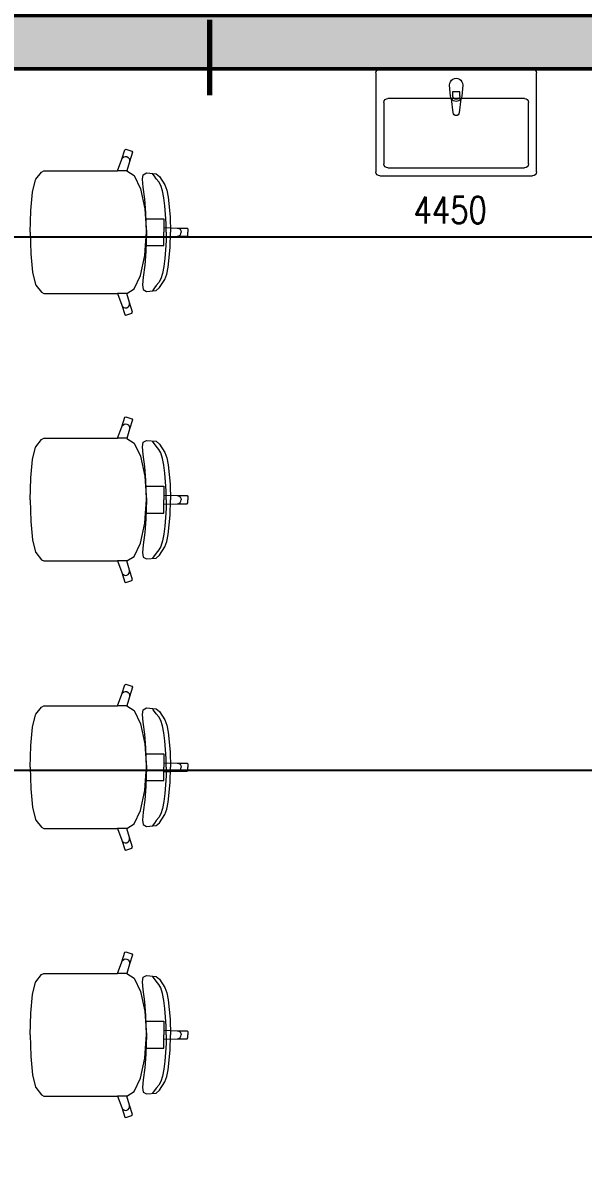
# Model space of a CAD drawing. Header units: millimetres. Extents: x 89194 to 559352, y -753138 to -204019.
# Drawn here: x 337626 to 339721, y -488105 to -483867 of the extents above; entities that cross this region are included whole.
import ezdxf

# ---------------------------------------------------------------- set-up
doc = ezdxf.new("R2010")
doc.units = ezdxf.units.MM
doc.header["$LTSCALE"] = 400
doc.header["$PDMODE"] = 3
doc.linetypes.add('Čerchovaná', pattern=[1340.555525, 705.555534, -352.777767, 0, -282.222223])
for name, color, linetype, lineweight in [('RG_koty', 7, 'Continuous', 9), ('RG_nábytek', 32, 'Continuous', 9), ('RG_velmi tlustá', 5, 'Continuous', 70), ('RG_zařízováky', 4, 'Continuous', 9), ('RG_zdivo nové', 1, 'Continuous', 50), ('RG_šrafy', 253, 'Continuous', 9)]:
    doc.layers.add(name, color=color, linetype=linetype, lineweight=lineweight)
doc.styles.add('Koty', font='romans.shx', dxfattribs={"width": 0.8})
doc.dimstyles.new('RG_50_vnitřní', dxfattribs={"dimscale": 50, "dimtxt": 2, "dimasz": 1.6, "dimexe": 1.15, "dimexo": 0, "dimgap": 1, "dimtad": 1, "dimdec": 0, "dimrnd": 5, "dimzin": 0, "dimdsep": 46, "dimtxsty": 'Koty', "dimblk1": 'OBLIQUE', "dimblk2": 'OBLIQUE', "dimsah": 1, "dimcen": 0.09, "dimclrd": 256, "dimclre": 256, "dimclrt": 2, "dimazin": 0, "dimtfac": 1, "dimtdec": 0, "dimtmove": 2, "dimatfit": 3, "dimfxl": 1.15, "dimfxlon": 1, "dimtolj": 1, "dimtzin": 0, "dimarcsym": 0})

# ---------------------------------------------------------------- blocks, each defined once
blk = doc.blocks.new('nabytek_velka_ucebna')
at = {"layer": 'RG_nábytek'}
for p, q in [((470001.9, -443694.1), (470013.3, -443658.7)), ((470013.3, -443658.7), (470017.1, -443656.8)), ((470017.1, -443656.8), (470039.8, -443664.2)), ((470041.8, -443668), (470030.4, -443703.5)), ((470039.8, -443664.2), (470041.8, -443668)), ((469986.2, -443737.5), (470001.9, -443694.1)), ((470001.9, -443694.1), (470004.8, -443689)), ((470004.8, -443689), (470009.3, -443685.3)), ((470009.3, -443685.3), (470015, -443683.7)), ((470015, -443683.7), (470020.8, -443684.4)), ((470030.4, -443703.5), (470020.7, -443737.6)), ((470020.8, -443684.4), (470025.8, -443687.3)), ((470025.8, -443687.3), (470029.5, -443691.9)), ((470029.5, -443691.9), (470031, -443697.6)), ((470031, -443697.6), (470030.4, -443703.5)), ((469680.2, -443768.9), (469701.4, -443742)), ((469701.4, -443742), (469710, -443737.5)), ((469710, -443737.5), (469741, -443737.5)), ((469741, -443737.5), (469777.1, -443737.5)), ((469777.1, -443737.5), (469986.2, -443737.5)), ((470020.5, -443737.5), (469986.2, -443737.5)), ((470020.5, -443737.5), (470020.7, -443737.6)), ((470020.7, -443737.6), (470048.5, -443755)), ((470048.5, -443755), (470072.3, -443804.7)), ((470079, -443769.3), (470082.1, -443752.1)), ((470082.1, -443752.1), (470093.6, -443745.4)), ((470093.6, -443745.4), (470129.7, -443748.7)), ((470119.2, -443751.8), (470116.5, -443748)), ((470124.3, -443758), (470119.2, -443751.8)), ((470130.5, -443767.1), (470124.3, -443758)), ((470129.7, -443748.7), (470142.9, -443759.2)), ((470140.5, -443778.8), (470130.5, -443767.1)), ((470142.9, -443759.2), (470163, -443790.2)), ((469668.7, -443816.9), (469679.4, -443771)), ((469679.4, -443771), (469680.2, -443768.9)), ((470072.3, -443804.7), (470088.2, -443879)), ((470081.6, -443798.2), (470079, -443769.3)), ((470087.5, -443843.5), (470081.6, -443798.2)), ((470148.2, -443792), (470140.5, -443778.8)), ((470154.5, -443812.3), (470148.2, -443792)), ((470163, -443790.2), (470170.2, -443810.2)), ((469661.5, -443885.7), (469668.7, -443816.9)), ((470092.1, -443894.5), (470087.5, -443843.5)), ((470159.4, -443838.3), (470154.5, -443812.3)), ((470163.1, -443868.2), (470159.4, -443838.3)), ((470170.2, -443810.2), (470175, -443836.1)), ((470175, -443836.1), (470182, -443909.3)), ((469659, -443966.8), (469661.4, -443886.7)), ((469661.4, -443886.7), (469661.5, -443885.7)), ((470088.2, -443879), (470090.6, -443916.5)), ((470094.4, -443966.8), (470092.1, -443894.5)), ((470165.7, -443900.7), (470163.1, -443868.2)), ((470090.6, -443916.5), (470093.8, -443966.8)), ((470090.6, -443916.5), (470129.3, -443916.5)), ((470129.3, -443916.5), (470159.2, -443916.5)), ((470159.2, -443916.5), (470159.2, -443949.9)), ((470167.1, -443934.1), (470165.7, -443900.7)), ((470167.6, -443966.8), (470167.1, -443934.1)), ((470182, -443909.3), (470184.2, -443966.8)), ((469659, -443966.8), (469661.4, -444046.8)), ((470090.6, -444017.1), (470093.8, -443966.8)), ((470094.4, -443966.8), (470092.1, -444039.1)), ((470159.2, -443949.9), (470159.2, -443966.8)), ((470159.2, -443949.9), (470209.1, -443951.7)), ((470159.2, -443983.7), (470159.2, -443966.8)), ((470167.6, -443966.8), (470167.1, -443999.5)), ((470182, -444024.3), (470184.2, -443966.8)), ((470209.1, -443951.7), (470214.8, -443952.8)), ((470209.1, -443951.7), (470246, -443951.7)), ((470214.8, -443952.8), (470219.6, -443956.1)), ((470214.8, -443980.7), (470219.6, -443977.5)), ((470219.6, -443956.1), (470222.9, -443961)), ((470219.6, -443977.5), (470222.9, -443972.6)), ((470222.9, -443961), (470224, -443966.8)), ((470222.9, -443972.6), (470224, -443966.8)), ((470246, -443951.7), (470249, -443954.7)), ((470246, -443981.9), (470249, -443978.9)), ((470249, -443954.7), (470249, -443966.8)), ((470249, -443978.9), (470249, -443966.8)), ((470088.2, -444054.5), (470090.6, -444017.1)), ((470090.6, -444017.1), (470129.3, -444017.1)), ((470129.3, -444017.1), (470159.2, -444017.1)), ((470159.2, -443983.7), (470209.1, -443981.9)), ((470159.2, -444017.1), (470159.2, -443983.7)), ((470167.1, -443999.5), (470165.7, -444032.9)), ((470209.1, -443981.9), (470214.8, -443980.7)), ((470209.1, -443981.9), (470246, -443981.9)), ((469661.4, -444046.8), (469661.5, -444047.9)), ((469661.5, -444047.9), (469668.7, -444116.6)), ((470072.3, -444128.9), (470088.2, -444054.5)), ((470092.1, -444039.1), (470087.5, -444090)), ((470165.7, -444032.9), (470163.1, -444065.3)), ((470175, -444097.5), (470182, -444024.3)), ((470087.5, -444090), (470081.6, -444135.3)), ((470159.4, -444095.3), (470154.5, -444121.2)), ((470163.1, -444065.3), (470159.4, -444095.3)), ((470170.2, -444123.4), (470175, -444097.5)), ((469668.7, -444116.6), (469679.4, -444162.6)), ((470048.5, -444178.6), (470072.3, -444128.9)), ((470081.6, -444135.3), (470079, -444164.2)), ((470148.2, -444141.6), (470140.5, -444154.8)), ((470142.9, -444174.3), (470163, -444143.3)), ((470154.5, -444121.2), (470148.2, -444141.6)), ((470163, -444143.3), (470170.2, -444123.4)), ((469679.4, -444162.6), (469680.2, -444164.7)), ((469680.2, -444164.7), (469701.4, -444191.5)), ((469701.4, -444191.5), (469710, -444196)), ((470020.7, -444195.9), (470048.5, -444178.6)), ((470079, -444164.2), (470082.1, -444181.5)), ((470082.1, -444181.5), (470093.6, -444188.2)), ((470093.6, -444188.2), (470129.7, -444184.9)), ((470119.2, -444181.8), (470116.5, -444185.5)), ((470124.3, -444175.5), (470119.2, -444181.8)), ((470130.5, -444166.5), (470124.3, -444175.5)), ((470129.7, -444184.9), (470142.9, -444174.3)), ((470140.5, -444154.8), (470130.5, -444166.5)), ((469710, -444196), (469741, -444196)), ((469741, -444196), (469777.1, -444196)), ((469777.1, -444196), (469986.2, -444196)), ((470020.5, -444196), (469986.2, -444196)), ((469986.2, -444196), (470001.9, -444239.4)), ((470020.5, -444196), (470020.7, -444195.9)), ((470030.4, -444230.1), (470020.7, -444195.9)), ((470031, -444235.9), (470030.4, -444230.1)), ((470041.8, -444265.5), (470030.4, -444230.1)), ((470001.9, -444239.4), (470004.8, -444244.6)), ((470001.9, -444239.4), (470013.3, -444274.8)), ((470004.8, -444244.6), (470009.3, -444248.2)), ((470009.3, -444248.2), (470015, -444249.8)), ((470013.3, -444274.8), (470017.1, -444276.8)), ((470015, -444249.8), (470020.8, -444249.1)), ((470017.1, -444276.8), (470039.8, -444269.3)), ((470020.8, -444249.1), (470025.8, -444246.2)), ((470025.8, -444246.2), (470029.5, -444241.6)), ((470029.5, -444241.6), (470031, -444235.9)), ((470039.8, -444269.3), (470041.8, -444265.5)), ((470013.3, -444658.7), (470017.1, -444656.8)), ((470017.1, -444656.8), (470039.8, -444664.2)), ((469986.2, -444737.5), (470001.9, -444694.1)), ((470001.9, -444694.1), (470013.3, -444658.7)), ((470001.9, -444694.1), (470004.8, -444689)), ((470004.8, -444689), (470009.3, -444685.3)), ((470009.3, -444685.3), (470015, -444683.7)), ((470015, -444683.7), (470020.8, -444684.4)), ((470020.8, -444684.4), (470025.8, -444687.3)), ((470025.8, -444687.3), (470029.5, -444691.9)), ((470029.5, -444691.9), (470031, -444697.6)), ((470041.8, -444668), (470030.4, -444703.5)), ((470031, -444697.6), (470030.4, -444703.5)), ((470039.8, -444664.2), (470041.8, -444668)), ((469680.2, -444768.9), (469701.4, -444742)), ((469701.4, -444742), (469710, -444737.5)), ((469710, -444737.5), (469741, -444737.5)), ((469741, -444737.5), (469777.1, -444737.5)), ((469777.1, -444737.5), (469986.2, -444737.5)), ((470020.5, -444737.5), (469986.2, -444737.5)), ((470020.5, -444737.5), (470020.7, -444737.6)), ((470030.4, -444703.5), (470020.7, -444737.6)), ((470020.7, -444737.6), (470048.5, -444755)), ((469668.7, -444816.9), (469679.4, -444771)), ((469679.4, -444771), (469680.2, -444768.9)), ((470048.5, -444755), (470072.3, -444804.7)), ((470079, -444769.3), (470082.1, -444752.1)), ((470081.6, -444798.2), (470079, -444769.3)), ((470082.1, -444752.1), (470093.6, -444745.4)), ((470093.6, -444745.4), (470129.7, -444748.7)), ((470119.2, -444751.8), (470116.5, -444748)), ((470124.3, -444758), (470119.2, -444751.8)), ((470130.5, -444767.1), (470124.3, -444758)), ((470129.7, -444748.7), (470142.9, -444759.2)), ((470140.5, -444778.8), (470130.5, -444767.1)), ((470148.2, -444792), (470140.5, -444778.8)), ((470142.9, -444759.2), (470163, -444790.2)), ((469661.5, -444885.7), (469668.7, -444816.9)), ((470072.3, -444804.7), (470088.2, -444879)), ((470087.5, -444843.5), (470081.6, -444798.2)), ((470154.5, -444812.3), (470148.2, -444792)), ((470159.4, -444838.3), (470154.5, -444812.3)), ((470163, -444790.2), (470170.2, -444810.2)), ((470170.2, -444810.2), (470175, -444836.1)), ((470092.1, -444894.5), (470087.5, -444843.5)), ((470163.1, -444868.2), (470159.4, -444838.3)), ((470165.7, -444900.7), (470163.1, -444868.2)), ((470175, -444836.1), (470182, -444909.3)), ((469659, -444966.8), (469661.4, -444886.7)), ((469661.4, -444886.7), (469661.5, -444885.7)), ((470088.2, -444879), (470090.6, -444916.5)), ((470094.4, -444966.8), (470092.1, -444894.5)), ((470167.1, -444934.1), (470165.7, -444900.7)), ((470182, -444909.3), (470184.2, -444966.8)), ((470090.6, -444916.5), (470093.8, -444966.8)), ((470090.6, -444916.5), (470129.3, -444916.5)), ((470129.3, -444916.5), (470159.2, -444916.5)), ((470159.2, -444916.5), (470159.2, -444949.9)), ((470159.2, -444949.9), (470159.2, -444966.8)), ((470159.2, -444949.9), (470209.1, -444951.7)), ((470167.6, -444966.8), (470167.1, -444934.1)), ((470209.1, -444951.7), (470214.8, -444952.8)), ((470209.1, -444951.7), (470246, -444951.7)), ((470214.8, -444952.8), (470219.6, -444956.1)), ((470246, -444951.7), (470249, -444954.7)), ((469659, -444966.8), (469661.4, -445046.8)), ((470090.6, -445017.1), (470093.8, -444966.8)), ((470094.4, -444966.8), (470092.1, -445039.1)), ((470159.2, -444983.7), (470159.2, -444966.8)), ((470159.2, -444983.7), (470209.1, -444981.9)), ((470159.2, -445017.1), (470159.2, -444983.7)), ((470167.6, -444966.8), (470167.1, -444999.5)), ((470182, -445024.3), (470184.2, -444966.8)), ((470209.1, -444981.9), (470214.8, -444980.7)), ((470209.1, -444981.9), (470246, -444981.9)), ((470214.8, -444980.7), (470219.6, -444977.5)), ((470219.6, -444956.1), (470222.9, -444961)), ((470219.6, -444977.5), (470222.9, -444972.6)), ((470222.9, -444961), (470224, -444966.8)), ((470222.9, -444972.6), (470224, -444966.8)), ((470246, -444981.9), (470249, -444978.9)), ((470249, -444954.7), (470249, -444966.8)), ((470249, -444978.9), (470249, -444966.8)), ((470092.1, -445039.1), (470087.5, -445090)), ((470088.2, -445054.5), (470090.6, -445017.1)), ((470090.6, -445017.1), (470129.3, -445017.1)), ((470129.3, -445017.1), (470159.2, -445017.1)), ((470165.7, -445032.9), (470163.1, -445065.3)), ((470167.1, -444999.5), (470165.7, -445032.9)), ((470175, -445097.5), (470182, -445024.3)), ((469661.4, -445046.8), (469661.5, -445047.9)), ((469661.5, -445047.9), (469668.7, -445116.6)), ((470072.3, -445128.9), (470088.2, -445054.5)), ((470163.1, -445065.3), (470159.4, -445095.3)), ((469668.7, -445116.6), (469679.4, -445162.6)), ((470087.5, -445090), (470081.6, -445135.3)), ((470154.5, -445121.2), (470148.2, -445141.6)), ((470159.4, -445095.3), (470154.5, -445121.2)), ((470163, -445143.3), (470170.2, -445123.4)), ((470170.2, -445123.4), (470175, -445097.5)), ((469679.4, -445162.6), (469680.2, -445164.7)), ((469680.2, -445164.7), (469701.4, -445191.5)), ((470048.5, -445178.6), (470072.3, -445128.9)), ((470081.6, -445135.3), (470079, -445164.2)), ((470079, -445164.2), (470082.1, -445181.5)), ((470140.5, -445154.8), (470130.5, -445166.5)), ((470148.2, -445141.6), (470140.5, -445154.8)), ((470142.9, -445174.3), (470163, -445143.3)), ((469701.4, -445191.5), (469710, -445196)), ((469710, -445196), (469741, -445196)), ((469741, -445196), (469777.1, -445196)), ((469777.1, -445196), (469986.2, -445196)), ((470020.5, -445196), (469986.2, -445196)), ((469986.2, -445196), (470001.9, -445239.4)), ((470020.5, -445196), (470020.7, -445195.9)), ((470020.7, -445195.9), (470048.5, -445178.6)), ((470030.4, -445230.1), (470020.7, -445195.9)), ((470082.1, -445181.5), (470093.6, -445188.2)), ((470093.6, -445188.2), (470129.7, -445184.9)), ((470119.2, -445181.8), (470116.5, -445185.5)), ((470124.3, -445175.5), (470119.2, -445181.8)), ((470130.5, -445166.5), (470124.3, -445175.5)), ((470129.7, -445184.9), (470142.9, -445174.3)), ((470001.9, -445239.4), (470004.8, -445244.6)), ((470001.9, -445239.4), (470013.3, -445274.8)), ((470004.8, -445244.6), (470009.3, -445248.2)), ((470009.3, -445248.2), (470015, -445249.8)), ((470015, -445249.8), (470020.8, -445249.1)), ((470020.8, -445249.1), (470025.8, -445246.2)), ((470025.8, -445246.2), (470029.5, -445241.6)), ((470029.5, -445241.6), (470031, -445235.9)), ((470031, -445235.9), (470030.4, -445230.1)), ((470041.8, -445265.5), (470030.4, -445230.1)), ((470013.3, -445274.8), (470017.1, -445276.8)), ((470017.1, -445276.8), (470039.8, -445269.3)), ((470039.8, -445269.3), (470041.8, -445265.5)), ((470001.9, -445694.1), (470013.3, -445658.7)), ((470013.3, -445658.7), (470017.1, -445656.8)), ((470017.1, -445656.8), (470039.8, -445664.2)), ((470041.8, -445668), (470030.4, -445703.5)), ((470039.8, -445664.2), (470041.8, -445668)), ((469986.2, -445737.5), (470001.9, -445694.1)), ((470001.9, -445694.1), (470004.8, -445689)), ((470004.8, -445689), (470009.3, -445685.3)), ((470009.3, -445685.3), (470015, -445683.7)), ((470015, -445683.7), (470020.8, -445684.4)), ((470030.4, -445703.5), (470020.7, -445737.6)), ((470020.8, -445684.4), (470025.8, -445687.3)), ((470025.8, -445687.3), (470029.5, -445691.9)), ((470029.5, -445691.9), (470031, -445697.6)), ((470031, -445697.6), (470030.4, -445703.5)), ((469680.2, -445768.9), (469701.4, -445742)), ((469701.4, -445742), (469710, -445737.5)), ((469710, -445737.5), (469741, -445737.5)), ((469741, -445737.5), (469777.1, -445737.5)), ((469777.1, -445737.5), (469986.2, -445737.5)), ((470020.5, -445737.5), (469986.2, -445737.5)), ((470020.5, -445737.5), (470020.7, -445737.6)), ((470020.7, -445737.6), (470048.5, -445755)), ((470048.5, -445755), (470072.3, -445804.7)), ((470079, -445769.3), (470082.1, -445752.1)), ((470082.1, -445752.1), (470093.6, -445745.4)), ((470093.6, -445745.4), (470129.7, -445748.7)), ((470119.2, -445751.8), (470116.5, -445748)), ((470124.3, -445758), (470119.2, -445751.8)), ((470130.5, -445767.1), (470124.3, -445758)), ((470129.7, -445748.7), (470142.9, -445759.2)), ((470142.9, -445759.2), (470163, -445790.2)), ((469668.7, -445816.9), (469679.4, -445771)), ((469679.4, -445771), (469680.2, -445768.9)), ((470081.6, -445798.2), (470079, -445769.3)), ((470087.5, -445843.5), (470081.6, -445798.2)), ((470140.5, -445778.8), (470130.5, -445767.1)), ((470148.2, -445792), (470140.5, -445778.8)), ((470154.5, -445812.3), (470148.2, -445792)), ((470163, -445790.2), (470170.2, -445810.2)), ((469661.5, -445885.7), (469668.7, -445816.9)), ((470072.3, -445804.7), (470088.2, -445879)), ((470092.1, -445894.5), (470087.5, -445843.5)), ((470159.4, -445838.3), (470154.5, -445812.3)), ((470163.1, -445868.2), (470159.4, -445838.3)), ((470170.2, -445810.2), (470175, -445836.1)), ((470175, -445836.1), (470182, -445909.3)), ((469661.4, -445886.7), (469661.5, -445885.7)), ((470088.2, -445879), (470090.6, -445916.5)), ((470165.7, -445900.7), (470163.1, -445868.2)), ((469659, -445966.8), (469661.4, -445886.7)), ((470090.6, -445916.5), (470093.8, -445966.8)), ((470090.6, -445916.5), (470129.3, -445916.5)), ((470094.4, -445966.8), (470092.1, -445894.5)), ((470129.3, -445916.5), (470159.2, -445916.5)), ((470159.2, -445916.5), (470159.2, -445949.9)), ((470167.1, -445934.1), (470165.7, -445900.7)), ((470182, -445909.3), (470184.2, -445966.8)), ((469659, -445966.8), (469661.4, -446046.8)), ((470090.6, -446017.1), (470093.8, -445966.8)), ((470094.4, -445966.8), (470092.1, -446039.1)), ((470159.2, -445949.9), (470159.2, -445966.8)), ((470159.2, -445949.9), (470209.1, -445951.7)), ((470159.2, -445983.7), (470159.2, -445966.8)), ((470167.6, -445966.8), (470167.1, -445934.1)), ((470167.6, -445966.8), (470167.1, -445999.5)), ((470182, -446024.3), (470184.2, -445966.8)), ((470209.1, -445951.7), (470214.8, -445952.8)), ((470209.1, -445951.7), (470246, -445951.7)), ((470214.8, -445952.8), (470219.6, -445956.1)), ((470219.6, -445956.1), (470222.9, -445961)), ((470222.9, -445961), (470224, -445966.8)), ((470222.9, -445972.6), (470224, -445966.8)), ((470246, -445951.7), (470249, -445954.7)), ((470249, -445954.7), (470249, -445966.8)), ((470249, -445978.9), (470249, -445966.8)), ((470159.2, -445983.7), (470209.1, -445981.9)), ((470159.2, -446017.1), (470159.2, -445983.7)), ((470167.1, -445999.5), (470165.7, -446032.9)), ((470209.1, -445981.9), (470214.8, -445980.7)), ((470209.1, -445981.9), (470246, -445981.9)), ((470214.8, -445980.7), (470219.6, -445977.5)), ((470219.6, -445977.5), (470222.9, -445972.6)), ((470246, -445981.9), (470249, -445978.9)), ((469661.4, -446046.8), (469661.5, -446047.9)), ((469661.5, -446047.9), (469668.7, -446116.6)), ((470072.3, -446128.9), (470088.2, -446054.5)), ((470092.1, -446039.1), (470087.5, -446090)), ((470088.2, -446054.5), (470090.6, -446017.1)), ((470090.6, -446017.1), (470129.3, -446017.1)), ((470129.3, -446017.1), (470159.2, -446017.1)), ((470165.7, -446032.9), (470163.1, -446065.3)), ((470175, -446097.5), (470182, -446024.3)), ((470087.5, -446090), (470081.6, -446135.3)), ((470159.4, -446095.3), (470154.5, -446121.2)), ((470163.1, -446065.3), (470159.4, -446095.3)), ((470170.2, -446123.4), (470175, -446097.5)), ((469668.7, -446116.6), (469679.4, -446162.6)), ((470048.5, -446178.6), (470072.3, -446128.9)), ((470081.6, -446135.3), (470079, -446164.2)), ((470154.5, -446121.2), (470148.2, -446141.6)), ((470163, -446143.3), (470170.2, -446123.4)), ((469679.4, -446162.6), (469680.2, -446164.7)), ((469680.2, -446164.7), (469701.4, -446191.5)), ((470020.7, -446195.9), (470048.5, -446178.6)), ((470079, -446164.2), (470082.1, -446181.5)), ((470082.1, -446181.5), (470093.6, -446188.2)), ((470119.2, -446181.8), (470116.5, -446185.5)), ((470124.3, -446175.5), (470119.2, -446181.8)), ((470130.5, -446166.5), (470124.3, -446175.5)), ((470129.7, -446184.9), (470142.9, -446174.3)), ((470140.5, -446154.8), (470130.5, -446166.5)), ((470148.2, -446141.6), (470140.5, -446154.8)), ((470142.9, -446174.3), (470163, -446143.3)), ((469701.4, -446191.5), (469710, -446196)), ((469710, -446196), (469741, -446196)), ((469741, -446196), (469777.1, -446196)), ((469777.1, -446196), (469986.2, -446196)), ((470020.5, -446196), (469986.2, -446196)), ((469986.2, -446196), (470001.9, -446239.4)), ((470020.5, -446196), (470020.7, -446195.9)), ((470030.4, -446230.1), (470020.7, -446195.9)), ((470093.6, -446188.2), (470129.7, -446184.9)), ((470001.9, -446239.4), (470004.8, -446244.6)), ((470001.9, -446239.4), (470013.3, -446274.8)), ((470004.8, -446244.6), (470009.3, -446248.2)), ((470009.3, -446248.2), (470015, -446249.8)), ((470015, -446249.8), (470020.8, -446249.1)), ((470020.8, -446249.1), (470025.8, -446246.2)), ((470025.8, -446246.2), (470029.5, -446241.6)), ((470029.5, -446241.6), (470031, -446235.9)), ((470031, -446235.9), (470030.4, -446230.1)), ((470041.8, -446265.5), (470030.4, -446230.1)), ((470039.8, -446269.3), (470041.8, -446265.5)), ((470013.3, -446274.8), (470017.1, -446276.8)), ((470017.1, -446276.8), (470039.8, -446269.3)), ((470001.9, -446694.1), (470013.3, -446658.7)), ((470001.9, -446694.1), (470004.8, -446689)), ((470004.8, -446689), (470009.3, -446685.3)), ((470009.3, -446685.3), (470015, -446683.7)), ((470013.3, -446658.7), (470017.1, -446656.8)), ((470015, -446683.7), (470020.8, -446684.4)), ((470017.1, -446656.8), (470039.8, -446664.2)), ((470020.8, -446684.4), (470025.8, -446687.3)), ((470025.8, -446687.3), (470029.5, -446691.9)), ((470041.8, -446668), (470030.4, -446703.5)), ((470039.8, -446664.2), (470041.8, -446668)), ((469986.2, -446737.5), (470001.9, -446694.1)), ((470030.4, -446703.5), (470020.7, -446737.6)), ((470029.5, -446691.9), (470031, -446697.6)), ((470031, -446697.6), (470030.4, -446703.5)), ((469668.7, -446816.9), (469679.4, -446771)), ((469679.4, -446771), (469680.2, -446768.9)), ((469680.2, -446768.9), (469701.4, -446742)), ((469701.4, -446742), (469710, -446737.5)), ((469710, -446737.5), (469741, -446737.5)), ((469741, -446737.5), (469777.1, -446737.5)), ((469777.1, -446737.5), (469986.2, -446737.5)), ((470020.5, -446737.5), (469986.2, -446737.5)), ((470020.5, -446737.5), (470020.7, -446737.6)), ((470020.7, -446737.6), (470048.5, -446755)), ((470048.5, -446755), (470072.3, -446804.7)), ((470079, -446769.3), (470082.1, -446752.1)), ((470081.6, -446798.2), (470079, -446769.3)), ((470082.1, -446752.1), (470093.6, -446745.4)), ((470093.6, -446745.4), (470129.7, -446748.7)), ((470119.2, -446751.8), (470116.5, -446748)), ((470124.3, -446758), (470119.2, -446751.8)), ((470130.5, -446767.1), (470124.3, -446758)), ((470129.7, -446748.7), (470142.9, -446759.2)), ((470140.5, -446778.8), (470130.5, -446767.1)), ((470142.9, -446759.2), (470163, -446790.2)), ((469661.5, -446885.7), (469668.7, -446816.9)), ((470072.3, -446804.7), (470088.2, -446879)), ((470087.5, -446843.5), (470081.6, -446798.2)), ((470148.2, -446792), (470140.5, -446778.8)), ((470154.5, -446812.3), (470148.2, -446792)), ((470159.4, -446838.3), (470154.5, -446812.3)), ((470163, -446790.2), (470170.2, -446810.2)), ((470170.2, -446810.2), (470175, -446836.1)), ((470092.1, -446894.5), (470087.5, -446843.5)), ((470163.1, -446868.2), (470159.4, -446838.3)), ((470175, -446836.1), (470182, -446909.3)), ((469659, -446966.8), (469661.4, -446886.7)), ((469661.4, -446886.7), (469661.5, -446885.7)), ((470088.2, -446879), (470090.6, -446916.5)), ((470094.4, -446966.8), (470092.1, -446894.5)), ((470165.7, -446900.7), (470163.1, -446868.2)), ((470167.1, -446934.1), (470165.7, -446900.7)), ((470090.6, -446916.5), (470093.8, -446966.8)), ((470090.6, -446916.5), (470129.3, -446916.5)), ((470129.3, -446916.5), (470159.2, -446916.5)), ((470159.2, -446916.5), (470159.2, -446949.9)), ((470167.6, -446966.8), (470167.1, -446934.1)), ((470182, -446909.3), (470184.2, -446966.8)), ((469659, -446966.8), (469661.4, -447046.8)), ((470090.6, -447017.1), (470093.8, -446966.8)), ((470094.4, -446966.8), (470092.1, -447039.1)), ((470159.2, -446949.9), (470159.2, -446966.8)), ((470159.2, -446949.9), (470209.1, -446951.7)), ((470159.2, -446983.7), (470159.2, -446966.8)), ((470159.2, -446983.7), (470209.1, -446981.9)), ((470159.2, -447017.1), (470159.2, -446983.7)), ((470167.6, -446966.8), (470167.1, -446999.5)), ((470182, -447024.3), (470184.2, -446966.8)), ((470209.1, -446951.7), (470214.8, -446952.8)), ((470209.1, -446951.7), (470246, -446951.7)), ((470209.1, -446981.9), (470214.8, -446980.7)), ((470209.1, -446981.9), (470246, -446981.9)), ((470214.8, -446952.8), (470219.6, -446956.1)), ((470214.8, -446980.7), (470219.6, -446977.5)), ((470219.6, -446956.1), (470222.9, -446961)), ((470219.6, -446977.5), (470222.9, -446972.6)), ((470222.9, -446961), (470224, -446966.8)), ((470222.9, -446972.6), (470224, -446966.8)), ((470246, -446951.7), (470249, -446954.7)), ((470246, -446981.9), (470249, -446978.9)), ((470249, -446954.7), (470249, -446966.8)), ((470249, -446978.9), (470249, -446966.8)), ((470088.2, -447054.5), (470090.6, -447017.1)), ((470090.6, -447017.1), (470129.3, -447017.1)), ((470129.3, -447017.1), (470159.2, -447017.1)), ((470167.1, -446999.5), (470165.7, -447032.9)), ((470175, -447097.5), (470182, -447024.3)), ((469661.4, -447046.8), (469661.5, -447047.9)), ((469661.5, -447047.9), (469668.7, -447116.6)), ((470072.3, -447128.9), (470088.2, -447054.5)), ((470092.1, -447039.1), (470087.5, -447090)), ((470163.1, -447065.3), (470159.4, -447095.3)), ((470165.7, -447032.9), (470163.1, -447065.3)), ((470087.5, -447090), (470081.6, -447135.3)), ((470159.4, -447095.3), (470154.5, -447121.2)), ((470170.2, -447123.4), (470175, -447097.5)), ((469668.7, -447116.6), (469679.4, -447162.6)), ((470048.5, -447178.6), (470072.3, -447128.9)), ((470081.6, -447135.3), (470079, -447164.2)), ((470140.5, -447154.8), (470130.5, -447166.5)), ((470148.2, -447141.6), (470140.5, -447154.8)), ((470142.9, -447174.3), (470163, -447143.3)), ((470154.5, -447121.2), (470148.2, -447141.6)), ((470163, -447143.3), (470170.2, -447123.4)), ((469679.4, -447162.6), (469680.2, -447164.7)), ((469680.2, -447164.7), (469701.4, -447191.5)), ((469701.4, -447191.5), (469710, -447196)), ((469710, -447196), (469741, -447196)), ((469741, -447196), (469777.1, -447196)), ((469777.1, -447196), (469986.2, -447196)), ((470020.5, -447196), (469986.2, -447196)), ((469986.2, -447196), (470001.9, -447239.4)), ((470020.5, -447196), (470020.7, -447195.9)), ((470020.7, -447195.9), (470048.5, -447178.6)), ((470030.4, -447230.1), (470020.7, -447195.9)), ((470079, -447164.2), (470082.1, -447181.5)), ((470082.1, -447181.5), (470093.6, -447188.2)), ((470093.6, -447188.2), (470129.7, -447184.9)), ((470119.2, -447181.8), (470116.5, -447185.5)), ((470124.3, -447175.5), (470119.2, -447181.8)), ((470130.5, -447166.5), (470124.3, -447175.5)), ((470129.7, -447184.9), (470142.9, -447174.3)), ((470001.9, -447239.4), (470004.8, -447244.6)), ((470001.9, -447239.4), (470013.3, -447274.8)), ((470025.8, -447246.2), (470029.5, -447241.6)), ((470029.5, -447241.6), (470031, -447235.9)), ((470031, -447235.9), (470030.4, -447230.1)), ((470041.8, -447265.5), (470030.4, -447230.1)), ((470004.8, -447244.6), (470009.3, -447248.2)), ((470009.3, -447248.2), (470015, -447249.8)), ((470013.3, -447274.8), (470017.1, -447276.8)), ((470015, -447249.8), (470020.8, -447249.1)), ((470017.1, -447276.8), (470039.8, -447269.3)), ((470020.8, -447249.1), (470025.8, -447246.2)), ((470039.8, -447269.3), (470041.8, -447265.5))]:
    blk.add_line(p, q, dxfattribs=at)
blk = doc.blocks.new('umyv_16')
at = {"layer": 'RG_zařízováky', "linetype": 'Continuous', "lineweight": 20}
for p, q in [((303631.8, -112272.4), (303631.8, -112842.4)), ((304016.8, -112257.4), (303646.8, -112257.4)), ((303986.8, -112287.4), (303756.8, -112287.4)), ((304031.8, -112842.4), (304031.8, -112272.4)), ((303741.8, -112302.4), (303741.8, -112812.4)), ((304001.8, -112812.4), (304001.8, -112302.4)), ((303691.8, -112532.4), (303733.7, -112536.4)), ((303731.6, -112543.8), (303716.7, -112543.8)), ((303716.7, -112543.8), (303716.7, -112571)), ((303743.2, -112539.6), (303796.2, -112546.3)), ((303733.7, -112578.4), (303691.8, -112582.4)), ((303716.7, -112571), (303731.6, -112571)), ((303796.2, -112568.5), (303743.2, -112575.1)), ((303756.8, -112827.4), (303986.8, -112827.4)), ((303646.8, -112857.4), (304016.8, -112857.4))]:
    blk.add_line(p, q, dxfattribs=at)
at = {"layer": 'RG_zařízováky', "linetype": 'Continuous', "lineweight": 20, "extrusion": (0, 0, -1)}
for centre, major_axis, start_param, end_param in [((303646.8, -112272.4), (10.6, 10.6), 3.926991, 5.497787), ((303756.8, -112302.4), (10.6, 10.6), 3.926991, 5.497787), ((303986.8, -112302.4), (-10.6, 10.6), 0.785398, 2.356194), ((304016.8, -112272.4), (-10.6, 10.6), 0.785398, 2.356194), ((303691.8, -112557.4), (17.7, 17.7), 2.356194, 5.497787), ((303731.6, -112557.4), (-9.62, 9.62), 0.785398, 3.926991), ((303731.8, -112557.4), (-14.9, 14.9), 0.875625, 1.35736), ((303731.8, -112557.4), (-14.9, 14.9), 1.35736, 3.355029), ((303794.8, -112557.4), (-7.91, 7.91), 0.909996, 3.802393), ((303731.8, -112557.4), (-14.9, 14.9), 3.355029, 3.836764), ((303646.8, -112842.4), (-10.6, 10.6), 3.926991, 5.497787), ((303756.8, -112812.4), (-10.6, 10.6), 3.926991, 5.497787), ((303986.8, -112812.4), (10.6, 10.6), 0.785398, 2.356194), ((304016.8, -112842.4), (10.6, 10.6), 0.785398, 2.356194)]:
    blk.add_ellipse(centre, major_axis=major_axis, ratio=1, start_param=start_param, end_param=end_param, dxfattribs=at)
blk = doc.blocks.new('_Oblique')
at = {"color": 0, "linetype": 'ByBlock', "lineweight": -2}
blk.add_line((-0.5, -0.5), (0.5, 0.5), dxfattribs=at)
blk = doc.blocks.new('*D464')
at = {"layer": 'Defpoints', "color": 0, "transparency": 16777216}
for p in [(336998.3, -484039.9), (341448.3, -484039.9), (341448.3, -484667.3)]:
    blk.add_point(p, dxfattribs=at)
at = {"layer": 'RG_koty', "lineweight": -2, "transparency": 16777216}
for p, q in [((336998.3, -484609.8), (336998.3, -484724.8)), ((341448.3, -484609.8), (341448.3, -484724.8)), ((336998.3, -484667.3), (341448.3, -484667.3))]:
    blk.add_line(p, q, dxfattribs=at)
at = {"layer": 'RG_koty', "lineweight": -2, "transparency": 16777216, "xscale": 80, "yscale": 80, "zscale": 80, "rotation": 180}
blk.add_blockref('_Oblique', (336998.3, -484667.3), dxfattribs=at)
at = {"layer": 'RG_koty', "lineweight": -2, "transparency": 16777216, "xscale": 80, "yscale": 80, "zscale": 80}
blk.add_blockref('_Oblique', (341448.3, -484667.3), dxfattribs=at)
at = {"layer": 'RG_koty', "color": 2, "transparency": 16777216, "insert": (339223.3, -484567.3), "char_height": 100, "attachment_point": 5, "style": 'Koty'}
blk.add_mtext('\\A1;4450', dxfattribs=at)
blk = doc.blocks.new('*D468')
at = {"layer": 'Defpoints', "color": 0, "transparency": 16777216}
for p in [(344548.3, -484039.9), (344548.3, -486660.5), (336998.4, -487061.1)]:
    blk.add_point(p, dxfattribs=at)
at = {"layer": 'RG_koty', "lineweight": -2, "transparency": 16777216}
for p, q in [((336998.4, -486718), (336998.4, -486603)), ((344548.3, -486603), (344548.3, -486718)), ((336998.4, -486660.5), (344548.3, -486660.5))]:
    blk.add_line(p, q, dxfattribs=at)
at = {"layer": 'RG_koty', "lineweight": -2, "transparency": 16777216, "xscale": 80, "yscale": 80, "zscale": 80, "rotation": 180}
blk.add_blockref('_Oblique', (336998.4, -486660.5), dxfattribs=at)
at = {"layer": 'RG_koty', "lineweight": -2, "transparency": 16777216, "xscale": 80, "yscale": 80, "zscale": 80}
blk.add_blockref('_Oblique', (344548.3, -486660.5), dxfattribs=at)
at = {"layer": 'RG_koty', "color": 2, "transparency": 16777216, "insert": (340773.3, -486560.5), "char_height": 100, "attachment_point": 5, "style": 'Koty'}
blk.add_mtext('\\A1;7550', dxfattribs=at)

msp = doc.modelspace()

# ---------------------------------------------------------------- hatches: boundary and pattern name
at = {"layer": 'RG_šrafy', "ltscale": 0.0007}
h = msp.add_hatch(dxfattribs=at)
h.set_pattern_fill('PLASTY_LEHCENE', color=256, scale=40)
h.set_pattern_definition([(45, (341914.01, -556476.84), (-113.13708, 113.13708), []), (0, (342094.28, -556423.84), (113.137085, 113.137085), [20, -206.27417]), (45, (342114.28, -556423.84), (-113.13708, 113.13708), [20, -140]), (90, (342128.42, -556409.7), (-113.137085, 113.137085), [20, -206.27417]), (135, (342128.42, -556389.7), (-113.13708, -113.13708), [20, -140]), (0, (342094.28, -556375.56), (113.137085, 113.137085), [20, -206.27417]), (45, (342080.14, -556389.7), (-113.13708, 113.13708), [20, -140]), (90, (342080.14, -556409.7), (-113.137085, 113.137085), [20, -206.27417]), (135, (342094.28, -556423.84), (-113.13708, -113.13708), [20, -140]), (135, (342068.28, -556476.84), (-113.13708, -113.13708), [])])
h.paths.add_polyline_path([(341969.8, -556393.7), (341781.1, -556327.3), (341714.7, -556515.9), (341761.9, -556532.5), (341903.3, -556582.3)])
h.paths.add_polyline_path([(340837.9, -555995.1), (340649.3, -555928.6), (340582.8, -556117.3), (340771.5, -556183.7)])
h.paths.add_polyline_path([(341969.8, -481394.7), (341781.1, -481328.2), (341714.7, -481516.9), (341761.9, -481533.5), (341903.3, -481583.3)])
h.paths.add_polyline_path([(340837.9, -480996.1), (340649.3, -480929.6), (340582.8, -481118.3), (340771.5, -481184.7)])
h.paths.add_polyline_path([(337436, -331438.1), (337372.9, -331617.4), (340646, -332769.8), (340775.5, -332401.9), (340596.3, -332338.8), (340529.9, -332527.5)])
h.paths.add_polyline_path([(341141.5, -331362.2), (340962.2, -331299.4), (340961.6, -331301.2), (340961.6, -331301.3), (340943.4, -331353.2), (340976.3, -331364.8), (341089.5, -331404.6), (341071.2, -331456.5), (341053, -331508.4), (340939.8, -331468.5), (340906.8, -331456.9), (340895.2, -331489.9), (341074.4, -331553)])
h.paths.add_polyline_path([(341448.3, -408838.9), (336998.3, -408838.9), (336998.3, -409038.9), (341448.3, -409038.9)])
h.paths.add_polyline_path([(344548.3, -408838.9), (342448.3, -408838.9), (342448.3, -409038.9), (344548.3, -409038.9)])
h.paths.add_polyline_path([(336698.3, -409179.2), (335998.3, -409179.2), (335998.3, -409379.2), (336698.3, -409379.2)])
h.paths.add_polyline_path([(334998.3, -409179.2), (334298.3, -409179.2), (334298.3, -409379.2), (334998.3, -409379.2)])
h.paths.add_polyline_path([(334948.3, -407489.2), (334298.3, -407489.2), (334298.3, -407679.2), (334948.3, -407679.2)])
h.paths.add_polyline_path([(336698.3, -407489.2), (336088.3, -407489.2), (336088.3, -407679.2), (336698.3, -407679.2)])
h.paths.add_polyline_path([(336698.3, -482490.2), (334298.3, -482490.2), (334298.3, -482680.2), (336698.3, -482679.7)])
h.paths.add_polyline_path([(341448.3, -483839.9), (336998.3, -483839.9), (336998.3, -484039.9), (341448.3, -484039.9)])
h.paths.add_polyline_path([(344548.3, -483839.9), (342448.3, -483839.9), (342448.3, -484039.9), (344548.3, -484039.9)])
h.paths.add_polyline_path([(336698.3, -557488.8), (334298.3, -557488.8), (334298.3, -557679.2), (336698.3, -557678.8)])
h.paths.add_polyline_path([(341448.3, -558838.9), (336998.3, -558838.9), (336998.3, -559038.9), (341448.3, -559038.9)])
h.paths.add_polyline_path([(344548.3, -558838.9), (342448.3, -558838.9), (342448.3, -559038.9), (344548.3, -559038.9)])
h = msp.add_hatch(dxfattribs=at)
h.set_pattern_fill('ZIGZAG', color=256, scale=20)
h.set_pattern_definition([(0, (-38756.65, -88521.147), (63.5, 63.5), [63.5, -63.5]), (90, (-38693.15, -88521.147), (-63.5, 63.5), [63.5, -63.5])])
h.paths.add_polyline_path([(336998.7, -480119.6), (336998.2, -479903.5), (336698.3, -479797.9), (336698.3, -479910.2), (336698.3, -482490.2), (336698.3, -482679.7), (336698.3, -482679.7), (336698.3, -482789.9), (336998.3, -482789.9), (336998.3, -482680.2), (336998.7, -482334.2)])
edge = h.paths.add_edge_path()
edge.add_line((336998.3, -484039.9), (336998.3, -483839.9))
edge.add_line((336998.3, -483839.9), (336998.3, -483789.9))
edge.add_line((336998.3, -483789.9), (336698.3, -483789.9))
edge.add_line((336698.3, -483789.9), (336698.3, -484693.6))
edge.add_ellipse((336683.3, -484694.2), major_axis=(-10.6, 10.6), ratio=1, start_angle=225, end_angle=227.1744, ccw=False)
edge.add_line((336698.3, -484694), (336698.3, -485264.2))
edge.add_line((336698.3, -485264.2), (336698.3, -490150.2))
edge.add_line((336698.3, -490150.2), (336998.3, -490149.9))
edge.add_line((336998.3, -490149.9), (336998.3, -484039.9))
h.paths.add_polyline_path([(344848.3, -483789.9), (344548.3, -483789.9), (344548.3, -483839.9), (344548.3, -484039.9), (344548.3, -484149.9), (344548.4, -484149.9), (344548.4, -485149.9), (344548.4, -486149.9), (344548.4, -487149.9), (344548.4, -488149.9), (344548.4, -489149.9), (344548.4, -490150.2), (344848.3, -490150.2)])
h.paths.add_polyline_path([(344548.3, -482563.5), (344548.3, -482789.9), (344848.3, -482789.9), (344848.3, -482669.2)])
h.paths.add_polyline_path([(344570.1, -482691.8), (344575.2, -482756.1, 0.391021), (344590.2, -482769.9), (344806.5, -482769.9, 0.391021), (344821.4, -482756.1), (344826.6, -482691.8, -0.391021), (344834, -482684.9), (344838.3, -482684.9), (344838.3, -482779.9), (344558.3, -482779.9), (344558.3, -482684.9), (344562.6, -482684.9, -0.391021)], flags=16)

# ---------------------------------------------------------------- linework, layer by layer
at = {"layer": 'RG_velmi tlustá', "linetype": 'Čerchovaná', "ltscale": 0.001}
msp.add_lwpolyline([(341703, -478909.9), (340720.7, -481699.8), (340720.7, -483319.4), (338324.1, -483319.4), (338324.1, -484233.2)], dxfattribs=at)
at = {"layer": 'RG_zdivo nové'}
msp.add_lwpolyline([(336698.3, -483789.9), (336698.3, -490150.2), (336198.3, -490150.2), (336198.3, -490590.2), (337698.3, -490590.2), (337698.3, -490150.2), (336998.3, -490150.2), (336998.3, -484039.9), (341448.3, -484039.9), (341448.3, -483839.9), (336998.3, -483839.9), (336998.3, -483789.9), (336698.3, -483789.9)], dxfattribs=at)

# ---------------------------------------------------------------- block references
at = {"layer": 'RG_nábytek'}
msp.add_blockref('nabytek_velka_ucebna', (-132005.6, -40683.1), dxfattribs=at)
at = {"layer": 'RG_zařízováky', "rotation": 270}
msp.add_blockref('umyv_16', (451803.1, -180408.1), dxfattribs=at)

# ---------------------------------------------------------------- dimensions: what is measured, and where the dimension line sits
at = {"layer": 'RG_koty'}
for base, p1, p2, picture, middle in [((341448.3, -484667.3), (336998.3, -484039.9), (341448.3, -484039.9), '*D464', (339223.3, -484567.3)), ((344548.3, -486660.5), (336998.4, -487061.1), (344548.3, -484039.9), '*D468', (340773.3, -486560.5))]:
    dim = msp.add_linear_dim(base=base, p1=p1, p2=p2, dimstyle='RG_50_vnitřní', dxfattribs=at)
    dim.commit()
    dim.dimension.update_dxf_attribs({"geometry": picture, "text_midpoint": middle})

doc.saveas('drawing.dxf')
